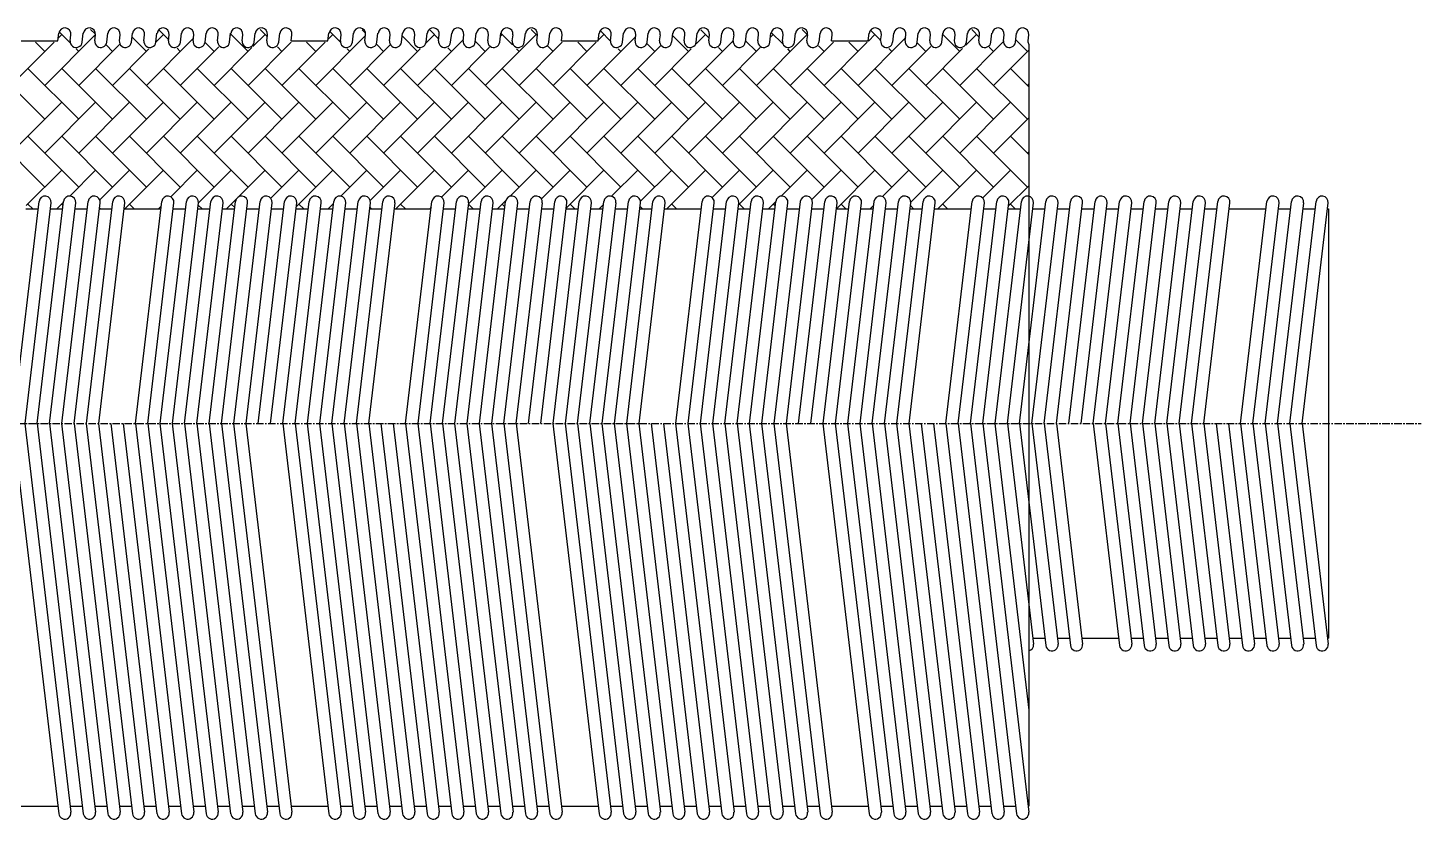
# Model space of a CAD drawing. Extents: x 3 to 1178, y 0 to 266.
# Drawn here: x 945.2 to 1177.8, y 134.2 to 266.2 of the extents above; entities that cross this region are included whole.
import ezdxf

# ---------------------------------------------------------------- set-up
doc = ezdxf.new("R2010")
doc.units = 0
doc.linetypes.add('CENTER', pattern=[2, 1.25, -0.25, 0.25, -0.25])
doc.layers.get('0').update_dxf_attribs({"linetype": 'CONTINUOUS'})
doc.layers.add('CENTER', color=1, linetype='CENTER')

# ---------------------------------------------------------------- blocks, each defined once
blk = doc.blocks.new('*X8')
at = {"color": 0, "linetype": 'CONTINUOUS'}
for p, q in [((952.23, 263.72), (950.46, 265.49)), ((956.44, 265.16), (955.65, 265.96)), ((968.69, 264.23), (967.14, 265.78)), ((981.94, 262.3), (979.04, 265.19)), ((985.15, 264.74), (983.93, 265.96)), ((997.34, 263.86), (995.63, 265.58)), ((1001.46, 265.4), (1000.98, 265.88)), ((1013.8, 264.37), (1012.33, 265.84)), ((1026.08, 263.4), (1024.18, 265.31)), ((1030.26, 264.88), (1029.17, 265.98)), ((1042.46, 264), (1040.8, 265.66)), ((1058.92, 264.51), (1057.53, 265.9)), ((1071.14, 263.6), (1069.32, 265.42)), ((1075.36, 265.04), (1074.42, 265.98)), ((1087.57, 264.14), (1085.98, 265.74)), ((1104.03, 264.65), (1102.75, 265.94)), ((949.54, 263.84), (942.34, 256.64)), ((948, 262.3), (946.45, 263.84)), ((956.45, 265.1), (948, 256.64)), ((950.82, 265.12), (950.26, 264.56)), ((960.47, 263.45), (953.65, 256.64)), ((959.31, 262.3), (958.27, 263.33)), ((964.97, 262.3), (962.57, 264.69)), ((972.82, 264.49), (964.97, 256.64)), ((967.79, 265.12), (966.58, 263.91)), ((977.06, 263.08), (970.62, 256.64)), ((976.28, 262.3), (974.77, 263.81)), ((982.57, 262.93), (976.28, 256.64)), ((979.11, 265.12), (979.02, 265.03)), ((989.14, 263.84), (981.94, 256.64)), ((984.76, 265.12), (982.74, 263.1)), ((987.59, 262.3), (986.82, 263.07)), ((994.79, 263.84), (987.59, 256.64)), ((993.25, 262.3), (991.71, 263.84)), ((1001.56, 264.95), (993.25, 256.64)), ((996.08, 265.12), (995.34, 264.38)), ((1005.61, 263.34), (998.91, 256.64)), ((1004.56, 262.3), (1003.41, 263.45)), ((1010.22, 262.3), (1007.69, 264.83)), ((1017.89, 264.31), (1010.22, 256.64)), ((1013.05, 265.12), (1011.66, 263.74)), ((1015.88, 262.3), (1015.3, 262.88)), ((1022.24, 263), (1015.88, 256.64)), ((1021.53, 262.3), (1019.89, 263.94)), ((1030.02, 265.12), (1021.53, 256.64)), ((1024.36, 265.12), (1024.09, 264.86)), ((1034.39, 263.84), (1027.19, 256.64)), ((1032.85, 262.3), (1031.98, 263.16)), ((1040.05, 263.84), (1032.85, 256.64)), ((1038.51, 262.3), (1036.96, 263.84)), ((1046.65, 264.78), (1038.51, 256.64)), ((1041.33, 265.12), (1040.42, 264.21)), ((1050.76, 263.23), (1044.16, 256.64)), ((1049.82, 262.3), (1048.54, 263.57)), ((1055.48, 262.3), (1052.81, 264.96)), ((1062.97, 264.14), (1055.48, 256.64)), ((1058.3, 265.12), (1056.74, 263.56)), ((1061.13, 262.3), (1060.49, 262.94)), ((1067.42, 262.93), (1061.13, 256.64)), ((1066.79, 262.3), (1065, 264.08)), ((1075.27, 265.12), (1066.79, 256.64)), ((1069.62, 265.12), (1069.17, 264.68)), ((1079.65, 263.84), (1072.45, 256.64)), ((1078.1, 262.3), (1077.14, 263.26)), ((1085.3, 263.84), (1078.1, 256.64)), ((1083.76, 262.3), (1082.22, 263.84)), ((1091.73, 264.61), (1083.76, 256.64)), ((1086.59, 265.12), (1085.5, 264.03)), ((1095.92, 263.14), (1089.42, 256.64)), ((1095.07, 262.3), (1093.66, 263.71)), ((1100.73, 262.3), (1097.92, 265.1)), ((1108.05, 263.96), (1100.73, 256.64)), ((1103.56, 265.12), (1101.78, 263.35)), ((1106.39, 262.3), (1105.67, 263.02)), ((1112.04, 262.3), (1110.12, 264.22)), ((953.65, 262.3), (953.24, 262.71)), ((965.39, 262.72), (959.31, 256.64)), ((970.62, 262.3), (970.1, 262.82)), ((998.91, 262.3), (998.48, 262.72)), ((1010.64, 262.71), (1004.56, 256.64)), ((1027.19, 262.3), (1026.73, 262.76)), ((1044.16, 262.3), (1043.71, 262.75)), ((1055.9, 262.72), (1049.82, 256.64)), ((1072.45, 262.3), (1072.02, 262.72)), ((1089.42, 262.3), (1088.93, 262.79)), ((1101.22, 262.78), (1095.07, 256.64)), ((1112.28, 262.53), (1106.39, 256.64)), ((948, 250.98), (939.51, 259.47)), ((953.65, 250.98), (945.17, 259.47)), ((959.31, 250.98), (950.82, 259.47)), ((964.97, 250.98), (956.48, 259.47)), ((970.62, 250.98), (962.14, 259.47)), ((976.28, 250.98), (967.79, 259.47)), ((981.94, 250.98), (973.45, 259.47)), ((987.59, 250.98), (979.11, 259.47)), ((993.25, 250.98), (984.76, 259.47)), ((998.91, 250.98), (990.42, 259.47)), ((1004.56, 250.98), (996.08, 259.47)), ((1010.22, 250.98), (1001.74, 259.47)), ((1015.88, 250.98), (1007.39, 259.47)), ((1021.53, 250.98), (1013.05, 259.47)), ((1027.19, 250.98), (1018.71, 259.47)), ((1032.85, 250.98), (1024.36, 259.47)), ((1038.51, 250.98), (1030.02, 259.47)), ((1044.16, 250.98), (1035.68, 259.47)), ((1049.82, 250.98), (1041.33, 259.47)), ((1055.48, 250.98), (1046.99, 259.47)), ((1061.13, 250.98), (1052.65, 259.47)), ((1066.79, 250.98), (1058.3, 259.47)), ((1072.45, 250.98), (1063.96, 259.47)), ((1078.1, 250.98), (1069.62, 259.47)), ((1083.76, 250.98), (1075.27, 259.47)), ((1089.42, 250.98), (1080.93, 259.47)), ((1095.07, 250.98), (1086.59, 259.47)), ((1100.73, 250.98), (1092.25, 259.47)), ((1106.39, 250.98), (1097.9, 259.47)), ((1112.04, 250.98), (1103.56, 259.47)), ((1112.28, 256.41), (1109.22, 259.47)), ((1112.28, 256.87), (1112.04, 256.64)), ((950.82, 253.81), (942.34, 245.33)), ((956.48, 253.81), (948, 245.33)), ((962.14, 253.81), (953.65, 245.33)), ((967.79, 253.81), (959.31, 245.33)), ((973.45, 253.81), (964.97, 245.33)), ((979.11, 253.81), (970.62, 245.33)), ((984.76, 253.81), (976.28, 245.33)), ((990.42, 253.81), (981.94, 245.33)), ((996.08, 253.81), (987.59, 245.33)), ((1001.74, 253.81), (993.25, 245.33)), ((1007.39, 253.81), (998.91, 245.33)), ((1013.05, 253.81), (1004.56, 245.33)), ((1018.71, 253.81), (1010.22, 245.33)), ((1024.36, 253.81), (1015.88, 245.33)), ((1030.02, 253.81), (1021.53, 245.33)), ((1035.68, 253.81), (1027.19, 245.33)), ((1041.33, 253.81), (1032.85, 245.33)), ((1046.99, 253.81), (1038.51, 245.33)), ((1052.65, 253.81), (1044.16, 245.33)), ((1058.3, 253.81), (1049.82, 245.33)), ((1063.96, 253.81), (1055.48, 245.33)), ((1069.62, 253.81), (1061.13, 245.33)), ((1075.27, 253.81), (1066.79, 245.33)), ((1080.93, 253.81), (1072.45, 245.33)), ((1086.59, 253.81), (1078.1, 245.33)), ((1092.25, 253.81), (1083.76, 245.33)), ((1097.9, 253.81), (1089.42, 245.33)), ((1103.56, 253.81), (1095.07, 245.33)), ((1109.22, 253.81), (1100.73, 245.33)), ((1112.28, 251.22), (1106.39, 245.33)), ((948, 239.67), (939.51, 248.15)), ((953.65, 239.67), (945.17, 248.15)), ((959.31, 239.67), (950.82, 248.15)), ((964.97, 239.67), (956.48, 248.15)), ((970.62, 239.67), (962.14, 248.15)), ((976.28, 239.67), (967.79, 248.15)), ((981.94, 239.67), (973.45, 248.15)), ((987.59, 239.67), (979.11, 248.15)), ((993.25, 239.67), (984.76, 248.15)), ((998.91, 239.67), (990.42, 248.15)), ((1004.56, 239.67), (996.08, 248.15)), ((1010.22, 239.67), (1001.74, 248.15)), ((1015.88, 239.67), (1007.39, 248.15)), ((1021.53, 239.67), (1013.05, 248.15)), ((1027.19, 239.67), (1018.71, 248.15)), ((1032.85, 239.67), (1024.36, 248.15)), ((1038.51, 239.67), (1030.02, 248.15)), ((1044.16, 239.67), (1035.68, 248.15)), ((1049.82, 239.67), (1041.33, 248.15)), ((1055.48, 239.67), (1046.99, 248.15)), ((1061.13, 239.67), (1052.65, 248.15)), ((1066.79, 239.67), (1058.3, 248.15)), ((1072.45, 239.67), (1063.96, 248.15)), ((1078.1, 239.67), (1069.62, 248.15)), ((1083.76, 239.67), (1075.27, 248.15)), ((1089.42, 239.67), (1080.93, 248.15)), ((1095.07, 239.67), (1086.59, 248.15)), ((1100.73, 239.67), (1092.25, 248.15)), ((1106.39, 239.67), (1097.9, 248.15)), ((1112.04, 239.67), (1103.56, 248.15)), ((1112.28, 245.09), (1109.22, 248.15)), ((1112.28, 245.56), (1112.04, 245.33)), ((950.82, 242.5), (944.91, 236.58)), ((956.48, 242.5), (952.16, 238.18)), ((962.14, 242.5), (957.19, 237.55)), ((967.79, 242.5), (961.34, 236.04)), ((973.45, 242.5), (969.02, 238.06)), ((979.11, 242.5), (973.66, 237.05)), ((984.76, 242.5), (980.27, 238.01)), ((990.42, 242.5), (985.73, 237.81)), ((996.08, 242.5), (989.99, 236.41)), ((1001.74, 242.5), (997.41, 238.17)), ((1007.39, 242.5), (1002.33, 237.44)), ((1013.05, 242.5), (1006.59, 236.04)), ((1018.71, 242.5), (1014.21, 238.01)), ((1024.36, 242.5), (1018.74, 236.88)), ((1030.02, 242.5), (1025.66, 238.14)), ((1035.68, 242.5), (1030.9, 237.72)), ((1041.33, 242.5), (1035.07, 236.23)), ((1046.99, 242.5), (1042.63, 238.14)), ((1052.65, 242.5), (1047.46, 237.31)), ((1058.3, 242.5), (1051.85, 236.04)), ((1063.96, 242.5), (1059.4, 237.94)), ((1069.62, 242.5), (1063.82, 236.7)), ((1075.27, 242.5), (1070.95, 238.18)), ((1080.93, 242.5), (1076.06, 237.62)), ((1086.59, 242.5), (1080.15, 236.06)), ((1092.25, 242.5), (1087.85, 238.1)), ((1097.9, 242.5), (1092.57, 237.16)), ((1103.56, 242.5), (1097.1, 236.04)), ((1109.22, 242.5), (1104.58, 237.86)), ((1112.28, 239.9), (1108.9, 236.53)), ((979.99, 237.73), (978.31, 236.04)), ((1024.96, 237.44), (1023.56, 236.04)), ((945.97, 236.04), (945.17, 236.84)), ((951.11, 237.13), (950.02, 236.04)), ((951.05, 236.62), (950.82, 236.84)), ((957.28, 236.04), (957.16, 236.16)), ((962.94, 236.04), (962.14, 236.84)), ((967.43, 236.48), (966.99, 236.04)), ((974.25, 236.04), (973.62, 236.67)), ((979.7, 236.24), (979.11, 236.84)), ((991.22, 236.04), (990.42, 236.84)), ((996.19, 236.95), (995.28, 236.04)), ((996.16, 236.75), (996.08, 236.84)), ((1002.54, 236.04), (1002.28, 236.3)), ((1008.19, 236.04), (1007.39, 236.84)), ((1012.51, 236.3), (1012.25, 236.04)), ((1019.51, 236.04), (1018.74, 236.81)), ((1024.82, 236.38), (1024.36, 236.84)), ((1036.48, 236.04), (1035.68, 236.84)), ((1041.27, 236.77), (1040.53, 236.04)), ((1047.79, 236.04), (1047.39, 236.44)), ((1053.45, 236.04), (1052.65, 236.84)), ((1057.59, 236.13), (1057.5, 236.04)), ((1064.76, 236.04), (1063.96, 236.84)), ((1070.02, 237.25), (1068.82, 236.04)), ((1069.94, 236.52), (1069.62, 236.84)), ((1076.07, 236.04), (1076.05, 236.07)), ((1081.73, 236.04), (1080.93, 236.84)), ((1086.35, 236.6), (1085.79, 236.04)), ((1093.04, 236.04), (1092.51, 236.58)), ((1098.7, 236.04), (1097.9, 236.84)), ((1110.02, 236.04), (1109.22, 236.84))]:
    blk.add_line(p, q, dxfattribs=at)

msp = doc.modelspace()

# ---------------------------------------------------------------- linework, layer by layer
at = {"color": 7, "linetype": 'CONTINUOUS'}
for p, q in [((950.17, 264.09), (950.32, 265.33)), ((954.25, 263.85), (954.42, 265.33)), ((958.35, 263.85), (958.52, 265.33)), ((962.45, 263.85), (962.62, 265.33)), ((966.55, 263.85), (966.72, 265.33)), ((970.65, 263.85), (970.82, 265.33)), ((974.75, 263.85), (974.92, 265.33)), ((978.85, 263.85), (979.02, 265.33)), ((982.95, 263.85), (983.12, 265.33)), ((987.05, 263.85), (987.22, 265.33)), ((995.27, 264.09), (995.42, 265.33)), ((999.35, 263.85), (999.52, 265.33)), ((1003.45, 263.85), (1003.62, 265.33)), ((1007.55, 263.85), (1007.72, 265.33)), ((1011.65, 263.85), (1011.82, 265.33)), ((1015.75, 263.85), (1015.92, 265.33)), ((1019.85, 263.85), (1020.02, 265.33)), ((1023.95, 263.85), (1024.12, 265.33)), ((1028.05, 263.85), (1028.22, 265.33)), ((1032.15, 263.85), (1032.32, 265.33)), ((1040.37, 264.09), (1040.52, 265.33)), ((1044.45, 263.85), (1044.62, 265.33)), ((1048.55, 263.85), (1048.72, 265.33)), ((1052.65, 263.85), (1052.82, 265.33)), ((1056.75, 263.85), (1056.92, 265.33)), ((1060.85, 263.85), (1061.02, 265.33)), ((1064.95, 263.85), (1065.12, 265.33)), ((1069.05, 263.85), (1069.22, 265.33)), ((1073.15, 263.85), (1073.32, 265.33)), ((1077.25, 263.85), (1077.42, 265.33)), ((1085.47, 264.09), (1085.62, 265.33)), ((1089.55, 263.85), (1089.72, 265.33)), ((1093.65, 263.85), (1093.82, 265.33)), ((1097.75, 263.85), (1097.92, 265.33)), ((1101.85, 263.85), (1102.02, 265.33)), ((1105.95, 263.85), (1106.12, 265.33)), ((1110.05, 263.85), (1110.22, 265.33)), ((944.04, 264.09), (950.17, 264.09)), ((952.24, 264.09), (952.36, 265.08)), ((956.34, 264.09), (956.46, 265.08)), ((960.44, 264.09), (960.56, 265.08)), ((964.54, 264.09), (964.66, 265.08)), ((968.64, 264.09), (968.76, 265.08)), ((972.74, 264.09), (972.86, 265.08)), ((976.84, 264.09), (976.96, 265.08)), ((980.94, 264.09), (981.06, 265.08)), ((985.04, 264.09), (985.16, 265.08)), ((989.14, 264.09), (989.26, 265.08)), ((989.14, 264.09), (995.27, 264.09)), ((997.34, 264.09), (997.46, 265.08)), ((1001.44, 264.09), (1001.56, 265.08)), ((1005.54, 264.09), (1005.66, 265.08)), ((1009.64, 264.09), (1009.76, 265.08)), ((1013.74, 264.09), (1013.86, 265.08)), ((1017.84, 264.09), (1017.96, 265.08)), ((1021.94, 264.09), (1022.06, 265.08)), ((1026.04, 264.09), (1026.16, 265.08)), ((1030.14, 264.09), (1030.26, 265.08)), ((1034.24, 264.09), (1034.36, 265.08)), ((1034.24, 264.09), (1040.37, 264.09)), ((1042.44, 264.09), (1042.56, 265.08)), ((1046.54, 264.09), (1046.66, 265.08)), ((1050.64, 264.09), (1050.76, 265.08)), ((1054.74, 264.09), (1054.86, 265.08)), ((1058.84, 264.09), (1058.96, 265.08)), ((1062.94, 264.09), (1063.06, 265.08)), ((1067.04, 264.09), (1067.16, 265.08)), ((1071.14, 264.09), (1071.26, 265.08)), ((1075.24, 264.09), (1075.36, 265.08)), ((1079.34, 264.09), (1079.46, 265.08)), ((1079.34, 264.09), (1085.47, 264.09)), ((1087.54, 264.09), (1087.66, 265.08)), ((1091.64, 264.09), (1091.76, 265.08)), ((1095.74, 264.09), (1095.86, 265.08)), ((1099.84, 264.09), (1099.96, 265.08)), ((1103.94, 264.09), (1104.06, 265.08)), ((1108.04, 264.09), (1108.16, 265.08)), ((1112.14, 264.09), (1112.26, 265.08)), ((1112.28, 263.45), (1112.28, 136.37)), ((942.64, 200.23), (947.03, 237.28)), ((946.74, 200.23), (951.13, 237.28)), ((950.84, 200.23), (955.23, 237.28)), ((954.94, 200.23), (959.33, 237.28)), ((963.14, 200.23), (967.53, 237.28)), ((967.24, 200.23), (971.63, 237.28)), ((971.34, 200.23), (975.73, 237.28)), ((975.44, 200.23), (979.83, 237.28)), ((979.54, 200.23), (983.93, 237.28)), ((983.64, 200.23), (988.03, 237.28)), ((987.74, 200.23), (992.13, 237.28)), ((991.84, 200.23), (996.23, 237.28)), ((995.94, 200.23), (1000.33, 237.28)), ((1000.04, 200.23), (1004.43, 237.28)), ((1008.24, 200.23), (1012.63, 237.28)), ((1012.34, 200.23), (1016.73, 237.28)), ((1016.44, 200.23), (1020.83, 237.28)), ((1020.54, 200.23), (1024.93, 237.28)), ((1024.64, 200.23), (1029.03, 237.28)), ((1028.74, 200.23), (1033.13, 237.28)), ((1032.84, 200.23), (1037.23, 237.28)), ((1036.94, 200.23), (1041.33, 237.28)), ((1041.04, 200.23), (1045.43, 237.28)), ((1045.14, 200.23), (1049.53, 237.28)), ((1053.34, 200.23), (1057.73, 237.28)), ((1057.44, 200.23), (1061.83, 237.28)), ((1061.54, 200.23), (1065.93, 237.28)), ((1065.64, 200.23), (1070.03, 237.28)), ((1069.74, 200.23), (1074.13, 237.28)), ((1073.84, 200.23), (1078.23, 237.28)), ((1077.94, 200.23), (1082.33, 237.28)), ((1082.04, 200.23), (1086.43, 237.28)), ((1086.14, 200.23), (1090.53, 237.28)), ((1090.24, 200.23), (1094.63, 237.28)), ((1098.44, 200.23), (1102.83, 237.28)), ((1102.54, 200.23), (1106.93, 237.28)), ((1106.64, 200.23), (1111.03, 237.28)), ((1110.74, 200.23), (1115.13, 237.28)), ((1114.84, 200.23), (1119.23, 237.28)), ((1118.94, 200.23), (1123.33, 237.28)), ((1123.04, 200.23), (1127.43, 237.28)), ((1127.14, 200.23), (1131.53, 237.28)), ((1131.24, 200.23), (1135.63, 237.28)), ((1135.34, 200.23), (1139.73, 237.28)), ((1139.44, 200.23), (1143.83, 237.28)), ((1147.64, 200.23), (1152.03, 237.28)), ((1151.74, 200.23), (1156.13, 237.28)), ((1155.84, 200.23), (1160.23, 237.28)), ((944.7, 200.23), (949.06, 237.03)), ((944.84, 236.04), (946.88, 236.04)), ((948.8, 200.23), (953.16, 237.03)), ((948.94, 236.04), (950.98, 236.04)), ((952.9, 200.23), (957.26, 237.03)), ((953.04, 236.04), (955.08, 236.04)), ((957, 200.23), (961.36, 237.03)), ((957.14, 236.04), (959.18, 236.04)), ((961.24, 236.04), (967.38, 236.04)), ((965.2, 200.23), (969.56, 237.03)), ((969.3, 200.23), (973.66, 237.03)), ((969.44, 236.04), (971.48, 236.04)), ((973.4, 200.23), (977.76, 237.03)), ((973.54, 236.04), (975.58, 236.04)), ((977.5, 200.23), (981.86, 237.03)), ((977.64, 236.04), (979.68, 236.04)), ((981.6, 200.23), (985.96, 237.03)), ((981.74, 236.04), (983.78, 236.04)), ((985.7, 200.23), (990.06, 237.03)), ((985.84, 236.04), (987.88, 236.04)), ((989.8, 200.23), (994.16, 237.03)), ((989.94, 236.04), (991.98, 236.04)), ((993.9, 200.23), (998.26, 237.03)), ((994.04, 236.04), (996.08, 236.04)), ((998, 200.23), (1002.36, 237.03)), ((998.14, 236.04), (1000.18, 236.04)), ((1002.1, 200.23), (1006.46, 237.03)), ((1002.24, 236.04), (1004.28, 236.04)), ((1006.34, 236.04), (1012.48, 236.04)), ((1010.3, 200.23), (1014.66, 237.03)), ((1014.4, 200.23), (1018.76, 237.03)), ((1014.54, 236.04), (1016.58, 236.04)), ((1018.5, 200.23), (1022.86, 237.03)), ((1018.64, 236.04), (1020.68, 236.04)), ((1022.6, 200.23), (1026.96, 237.03)), ((1022.74, 236.04), (1024.78, 236.04)), ((1026.7, 200.23), (1031.06, 237.03)), ((1026.84, 236.04), (1028.88, 236.04)), ((1030.8, 200.23), (1035.16, 237.03)), ((1030.94, 236.04), (1032.98, 236.04)), ((1034.9, 200.23), (1039.26, 237.03)), ((1035.04, 236.04), (1037.08, 236.04)), ((1039, 200.23), (1043.36, 237.03)), ((1039.14, 236.04), (1041.18, 236.04)), ((1043.1, 200.23), (1047.46, 237.03)), ((1043.24, 236.04), (1045.28, 236.04)), ((1047.2, 200.23), (1051.56, 237.03)), ((1047.34, 236.04), (1049.38, 236.04)), ((1051.44, 236.04), (1057.58, 236.04)), ((1055.4, 200.23), (1059.76, 237.03)), ((1059.5, 200.23), (1063.86, 237.03)), ((1059.64, 236.04), (1061.68, 236.04)), ((1063.6, 200.23), (1067.96, 237.03)), ((1063.74, 236.04), (1065.78, 236.04)), ((1067.7, 200.23), (1072.06, 237.03)), ((1067.84, 236.04), (1069.88, 236.04)), ((1071.8, 200.23), (1076.16, 237.03)), ((1071.94, 236.04), (1073.98, 236.04)), ((1075.9, 200.23), (1080.26, 237.03)), ((1076.04, 236.04), (1078.08, 236.04)), ((1080, 200.23), (1084.36, 237.03)), ((1080.14, 236.04), (1082.18, 236.04)), ((1084.1, 200.23), (1088.46, 237.03)), ((1084.24, 236.04), (1086.28, 236.04)), ((1088.2, 200.23), (1092.56, 237.03)), ((1088.34, 236.04), (1090.38, 236.04)), ((1092.3, 200.23), (1096.66, 237.03)), ((1092.44, 236.04), (1094.48, 236.04)), ((1096.54, 236.04), (1102.68, 236.04)), ((1100.5, 200.23), (1104.86, 237.03)), ((1104.6, 200.23), (1108.96, 237.03)), ((1104.74, 236.04), (1106.78, 236.04)), ((1108.7, 200.23), (1113.06, 237.03)), ((1108.84, 236.04), (1110.88, 236.04)), ((1112.8, 200.23), (1117.16, 237.03)), ((1112.94, 236.04), (1114.98, 236.04)), ((1116.9, 200.23), (1121.26, 237.03)), ((1117.04, 236.04), (1119.08, 236.04)), ((1121, 200.23), (1125.36, 237.03)), ((1121.14, 236.04), (1123.18, 236.04)), ((1125.1, 200.23), (1129.46, 237.03)), ((1125.24, 236.04), (1127.28, 236.04)), ((1129.2, 200.23), (1133.56, 237.03)), ((1129.34, 236.04), (1131.38, 236.04)), ((1133.3, 200.23), (1137.66, 237.03)), ((1133.44, 236.04), (1135.48, 236.04)), ((1137.4, 200.23), (1141.76, 237.03)), ((1137.54, 236.04), (1139.58, 236.04)), ((1141.5, 200.23), (1145.86, 237.03)), ((1141.64, 236.04), (1143.68, 236.04)), ((1145.74, 236.04), (1151.88, 236.04)), ((1149.7, 200.23), (1154.06, 237.03)), ((1153.8, 200.23), (1158.16, 237.03)), ((1153.94, 236.04), (1155.98, 236.04)), ((1157.9, 200.23), (1162.26, 237.03)), ((1158.04, 236.04), (1160.08, 236.04)), ((1162.14, 236.04), (1162.28, 236.04)), ((1162.28, 236.04), (1162.28, 164.42)), ((942.61, 200.23), (950.32, 135.13)), ((944.67, 200.23), (952.36, 135.38)), ((946.71, 200.23), (954.42, 135.13)), ((948.77, 200.23), (956.46, 135.38)), ((950.81, 200.23), (958.52, 135.13)), ((952.87, 200.23), (960.56, 135.38)), ((954.91, 200.23), (962.62, 135.13)), ((956.97, 200.23), (964.66, 135.38)), ((959.01, 200.23), (966.72, 135.13)), ((961.07, 200.23), (968.76, 135.38)), ((963.11, 200.23), (970.82, 135.13)), ((965.17, 200.23), (972.86, 135.38)), ((967.21, 200.23), (974.92, 135.13)), ((969.27, 200.23), (976.96, 135.38)), ((971.31, 200.23), (979.02, 135.13)), ((973.37, 200.23), (981.06, 135.38)), ((975.41, 200.23), (983.12, 135.13)), ((977.47, 200.23), (985.16, 135.38)), ((979.51, 200.23), (987.22, 135.13)), ((981.57, 200.23), (989.26, 135.38)), ((987.71, 200.23), (995.42, 135.13)), ((989.77, 200.23), (997.46, 135.38)), ((991.81, 200.23), (999.52, 135.13)), ((993.87, 200.23), (1001.56, 135.38)), ((995.91, 200.23), (1003.62, 135.13)), ((997.97, 200.23), (1005.66, 135.38)), ((1000.01, 200.23), (1007.72, 135.13)), ((1002.07, 200.23), (1009.76, 135.38)), ((1004.11, 200.23), (1011.82, 135.13)), ((1006.17, 200.23), (1013.86, 135.38)), ((1008.21, 200.23), (1015.92, 135.13)), ((1010.27, 200.23), (1017.96, 135.38)), ((1012.31, 200.23), (1020.02, 135.13)), ((1014.37, 200.23), (1022.06, 135.38)), ((1016.41, 200.23), (1024.12, 135.13)), ((1018.47, 200.23), (1026.16, 135.38)), ((1020.51, 200.23), (1028.22, 135.13)), ((1022.57, 200.23), (1030.26, 135.38)), ((1024.61, 200.23), (1032.32, 135.13)), ((1026.67, 200.23), (1034.36, 135.38)), ((1032.81, 200.23), (1040.52, 135.13)), ((1034.87, 200.23), (1042.56, 135.38)), ((1036.91, 200.23), (1044.62, 135.13)), ((1038.97, 200.23), (1046.66, 135.38)), ((1041.01, 200.23), (1048.72, 135.13)), ((1043.07, 200.23), (1050.76, 135.38)), ((1045.11, 200.23), (1052.82, 135.13)), ((1047.17, 200.23), (1054.86, 135.38)), ((1049.21, 200.23), (1056.92, 135.13)), ((1051.27, 200.23), (1058.96, 135.38)), ((1053.31, 200.23), (1061.02, 135.13)), ((1055.37, 200.23), (1063.06, 135.38)), ((1057.41, 200.23), (1065.12, 135.13)), ((1059.47, 200.23), (1067.16, 135.38)), ((1061.51, 200.23), (1069.22, 135.13)), ((1063.57, 200.23), (1071.26, 135.38)), ((1065.61, 200.23), (1073.32, 135.13)), ((1067.67, 200.23), (1075.36, 135.38)), ((1069.71, 200.23), (1077.42, 135.13)), ((1071.77, 200.23), (1079.46, 135.38)), ((1077.91, 200.23), (1085.62, 135.13)), ((1079.97, 200.23), (1087.66, 135.38)), ((1082.01, 200.23), (1089.72, 135.13)), ((1084.07, 200.23), (1091.76, 135.38)), ((1086.11, 200.23), (1093.82, 135.13)), ((1088.17, 200.23), (1095.86, 135.38)), ((1090.21, 200.23), (1097.92, 135.13)), ((1092.27, 200.23), (1099.96, 135.38)), ((1094.31, 200.23), (1102.02, 135.13)), ((1096.37, 200.23), (1104.06, 135.38)), ((1098.41, 200.23), (1106.12, 135.13)), ((1100.47, 200.23), (1108.16, 135.38)), ((1102.51, 200.23), (1110.22, 135.13)), ((1104.57, 200.23), (1112.26, 135.38)), ((1106.61, 200.23), (1112.28, 152.38)), ((1108.7, 200.23), (1113.06, 163.43)), ((1110.74, 200.23), (1115.13, 163.18)), ((1112.8, 200.23), (1117.16, 163.43)), ((1114.84, 200.23), (1119.23, 163.18)), ((1116.9, 200.23), (1121.26, 163.43)), ((1123.04, 200.23), (1127.43, 163.18)), ((1125.1, 200.23), (1129.46, 163.43)), ((1127.14, 200.23), (1131.53, 163.18)), ((1129.2, 200.23), (1133.56, 163.43)), ((1131.24, 200.23), (1135.63, 163.18)), ((1133.3, 200.23), (1137.66, 163.43)), ((1135.34, 200.23), (1139.73, 163.18)), ((1137.4, 200.23), (1141.76, 163.43)), ((1139.44, 200.23), (1143.83, 163.18)), ((1141.5, 200.23), (1145.86, 163.43)), ((1143.54, 200.23), (1147.93, 163.18)), ((1145.6, 200.23), (1149.96, 163.43)), ((1147.64, 200.23), (1152.03, 163.18)), ((1149.7, 200.23), (1154.06, 163.43)), ((1151.74, 200.23), (1156.13, 163.18)), ((1153.8, 200.23), (1158.16, 163.43)), ((1155.84, 200.23), (1160.23, 163.18)), ((1157.9, 200.23), (1162.26, 163.43)), ((1112.94, 164.42), (1114.98, 164.42)), ((1117.04, 164.42), (1119.08, 164.42)), ((1121.14, 164.42), (1127.28, 164.42)), ((1129.34, 164.42), (1131.38, 164.42)), ((1133.44, 164.42), (1135.48, 164.42)), ((1137.54, 164.42), (1139.58, 164.42)), ((1141.64, 164.42), (1143.68, 164.42)), ((1145.74, 164.42), (1147.78, 164.42)), ((1149.84, 164.42), (1151.88, 164.42)), ((1153.94, 164.42), (1155.98, 164.42)), ((1158.04, 164.42), (1160.08, 164.42)), ((1162.14, 164.42), (1162.28, 164.42)), ((944.04, 136.37), (950.17, 136.37)), ((952.24, 136.37), (954.27, 136.37)), ((956.34, 136.37), (958.37, 136.37)), ((960.44, 136.37), (962.47, 136.37)), ((964.54, 136.37), (966.57, 136.37)), ((968.64, 136.37), (970.67, 136.37)), ((972.74, 136.37), (974.77, 136.37)), ((976.84, 136.37), (978.87, 136.37)), ((980.94, 136.37), (982.97, 136.37)), ((985.04, 136.37), (987.07, 136.37)), ((989.14, 136.37), (995.27, 136.37)), ((997.34, 136.37), (999.37, 136.37)), ((1001.44, 136.37), (1003.47, 136.37)), ((1005.54, 136.37), (1007.57, 136.37)), ((1009.64, 136.37), (1011.67, 136.37)), ((1013.74, 136.37), (1015.77, 136.37)), ((1017.84, 136.37), (1019.87, 136.37)), ((1021.94, 136.37), (1023.97, 136.37)), ((1026.04, 136.37), (1028.07, 136.37)), ((1030.14, 136.37), (1032.17, 136.37)), ((1034.24, 136.37), (1040.37, 136.37)), ((1042.44, 136.37), (1044.47, 136.37)), ((1046.54, 136.37), (1048.57, 136.37)), ((1050.64, 136.37), (1052.67, 136.37)), ((1054.74, 136.37), (1056.77, 136.37)), ((1058.84, 136.37), (1060.87, 136.37)), ((1062.94, 136.37), (1064.97, 136.37)), ((1067.04, 136.37), (1069.07, 136.37)), ((1071.14, 136.37), (1073.17, 136.37)), ((1075.24, 136.37), (1077.27, 136.37)), ((1079.34, 136.37), (1085.47, 136.37)), ((1087.54, 136.37), (1089.57, 136.37)), ((1091.64, 136.37), (1093.67, 136.37)), ((1095.74, 136.37), (1097.77, 136.37)), ((1099.84, 136.37), (1101.87, 136.37)), ((1103.94, 136.37), (1105.97, 136.37)), ((1108.04, 136.37), (1110.07, 136.37)), ((1112.14, 136.37), (1112.28, 136.37))]:
    msp.add_line(p, q, dxfattribs=at)
for centre, radius, start, end in [((951.34, 265.2), 1.02, 353.2425, 173.2425), ((955.44, 265.2), 1.02, 353.2425, 173.2425), ((959.54, 265.2), 1.02, 353.2425, 173.2425), ((963.64, 265.2), 1.02, 353.2425, 173.2425), ((967.74, 265.2), 1.02, 353.2425, 173.2425), ((971.84, 265.2), 1.02, 353.2425, 173.2425), ((975.94, 265.2), 1.02, 353.2425, 173.2425), ((980.04, 265.2), 1.02, 353.2425, 173.2425), ((984.14, 265.2), 1.02, 353.2425, 173.2425), ((988.24, 265.2), 1.02, 353.2425, 173.2425), ((996.44, 265.2), 1.02, 353.2425, 173.2425), ((1000.54, 265.2), 1.02, 353.2425, 173.2425), ((1004.64, 265.2), 1.02, 353.2425, 173.2425), ((1008.74, 265.2), 1.02, 353.2425, 173.2425), ((1012.84, 265.2), 1.02, 353.2425, 173.2425), ((1016.94, 265.2), 1.02, 353.2425, 173.2425), ((1021.04, 265.2), 1.02, 353.2425, 173.2425), ((1025.14, 265.2), 1.02, 353.2425, 173.2425), ((1029.24, 265.2), 1.02, 353.2425, 173.2425), ((1033.34, 265.2), 1.02, 353.2425, 173.2425), ((1041.54, 265.2), 1.02, 353.2425, 173.2425), ((1045.64, 265.2), 1.02, 353.2425, 173.2425), ((1049.74, 265.2), 1.02, 353.2425, 173.2425), ((1053.84, 265.2), 1.02, 353.2425, 173.2425), ((1057.94, 265.2), 1.02, 353.2425, 173.2425), ((1062.04, 265.2), 1.02, 353.2425, 173.2425), ((1066.14, 265.2), 1.02, 353.2425, 173.2425), ((1070.24, 265.2), 1.02, 353.2425, 173.2425), ((1074.34, 265.2), 1.02, 353.2425, 173.2425), ((1078.44, 265.2), 1.02, 353.2425, 173.2425), ((1086.64, 265.2), 1.02, 353.2425, 173.2425), ((1090.74, 265.2), 1.02, 353.2425, 173.2425), ((1094.84, 265.2), 1.02, 353.2425, 173.2425), ((1098.94, 265.2), 1.02, 353.2425, 173.2425), ((1103.04, 265.2), 1.02, 353.2425, 173.2425), ((1107.14, 265.2), 1.02, 353.2425, 173.2425), ((1111.24, 265.2), 1.02, 353.2425, 173.2425), ((953.24, 263.97), 1.01, 173.2425, 353.2425), ((957.34, 263.97), 1.01, 173.2425, 353.2425), ((961.44, 263.97), 1.01, 173.2425, 353.2425), ((965.54, 263.97), 1.01, 173.2425, 353.2425), ((969.64, 263.97), 1.01, 173.2425, 353.2425), ((973.74, 263.97), 1.01, 173.2425, 353.2425), ((977.84, 263.97), 1.01, 173.2425, 353.2425), ((981.94, 263.97), 1.01, 173.2425, 353.2425), ((986.04, 263.97), 1.01, 173.2425, 353.2425), ((998.34, 263.97), 1.01, 173.2425, 353.2425), ((1002.44, 263.97), 1.01, 173.2425, 353.2425), ((1006.54, 263.97), 1.01, 173.2425, 353.2425), ((1010.64, 263.97), 1.01, 173.2425, 353.2425), ((1014.74, 263.97), 1.01, 173.2425, 353.2425), ((1018.84, 263.97), 1.01, 173.2425, 353.2425), ((1022.94, 263.97), 1.01, 173.2425, 353.2425), ((1027.04, 263.97), 1.01, 173.2425, 353.2425), ((1031.14, 263.97), 1.01, 173.2425, 353.2425), ((1043.44, 263.97), 1.01, 173.2425, 353.2425), ((1047.54, 263.97), 1.01, 173.2425, 353.2425), ((1051.64, 263.97), 1.01, 173.2425, 353.2425), ((1055.74, 263.97), 1.01, 173.2425, 353.2425), ((1059.84, 263.97), 1.01, 173.2425, 353.2425), ((1063.94, 263.97), 1.01, 173.2425, 353.2425), ((1068.04, 263.97), 1.01, 173.2425, 353.2425), ((1072.14, 263.97), 1.01, 173.2425, 353.2425), ((1076.24, 263.97), 1.01, 173.2425, 353.2425), ((1088.54, 263.97), 1.01, 173.2425, 353.2425), ((1092.64, 263.97), 1.01, 173.2425, 353.2425), ((1096.74, 263.97), 1.01, 173.2425, 353.2425), ((1100.84, 263.97), 1.01, 173.2425, 353.2425), ((1104.94, 263.97), 1.01, 173.2425, 353.2425), ((1109.04, 263.97), 1.01, 173.2425, 353.2425), ((1113.14, 263.97), 1.01, 173.2425, 211.1656), ((948.04, 237.15), 1.02, 353.2425, 173.2425), ((952.14, 237.15), 1.02, 353.2425, 173.2425), ((956.24, 237.15), 1.02, 353.2425, 173.2425), ((960.34, 237.15), 1.02, 353.2425, 173.2425), ((968.54, 237.15), 1.02, 353.2425, 173.2425), ((972.64, 237.15), 1.02, 353.2425, 173.2425), ((976.74, 237.15), 1.02, 353.2425, 173.2425), ((980.84, 237.15), 1.02, 353.2425, 173.2425), ((984.94, 237.15), 1.02, 353.2425, 173.2425), ((989.04, 237.15), 1.02, 353.2425, 173.2425), ((993.14, 237.15), 1.02, 353.2425, 173.2425), ((997.24, 237.15), 1.02, 353.2425, 173.2425), ((1001.34, 237.15), 1.02, 353.2425, 173.2425), ((1005.44, 237.15), 1.02, 353.2425, 173.2425), ((1013.64, 237.15), 1.02, 353.2425, 173.2425), ((1017.74, 237.15), 1.02, 353.2425, 173.2425), ((1021.84, 237.15), 1.02, 353.2425, 173.2425), ((1025.94, 237.15), 1.02, 353.2425, 173.2425), ((1030.04, 237.15), 1.02, 353.2425, 173.2425), ((1034.14, 237.15), 1.02, 353.2425, 173.2425), ((1038.24, 237.15), 1.02, 353.2425, 173.2425), ((1042.34, 237.15), 1.02, 353.2425, 173.2425), ((1046.44, 237.15), 1.02, 353.2425, 173.2425), ((1050.54, 237.15), 1.02, 353.2425, 173.2425), ((1058.74, 237.15), 1.02, 353.2425, 173.2425), ((1062.84, 237.15), 1.02, 353.2425, 173.2425), ((1066.94, 237.15), 1.02, 353.2425, 173.2425), ((1071.04, 237.15), 1.02, 353.2425, 173.2425), ((1075.14, 237.15), 1.02, 353.2425, 173.2425), ((1079.24, 237.15), 1.02, 353.2425, 173.2425), ((1083.34, 237.15), 1.02, 353.2425, 173.2425), ((1087.44, 237.15), 1.02, 353.2425, 173.2425), ((1091.54, 237.15), 1.02, 353.2425, 173.2425), ((1095.64, 237.15), 1.02, 353.2425, 173.2425), ((1103.84, 237.15), 1.02, 353.2425, 173.2425), ((1107.94, 237.15), 1.02, 353.2425, 173.2425), ((1112.04, 237.15), 1.02, 353.2425, 173.2425), ((1116.14, 237.15), 1.02, 353.2425, 173.2425), ((1120.24, 237.15), 1.02, 353.2425, 173.2425), ((1124.34, 237.15), 1.02, 353.2425, 173.2425), ((1128.44, 237.15), 1.02, 353.2425, 173.2425), ((1132.54, 237.15), 1.02, 353.2425, 173.2425), ((1136.64, 237.15), 1.02, 353.2425, 173.2425), ((1140.74, 237.15), 1.02, 353.2425, 173.2425), ((1144.84, 237.15), 1.02, 353.2425, 173.2425), ((1153.04, 237.15), 1.02, 353.2425, 173.2425), ((1157.14, 237.15), 1.02, 353.2425, 173.2425), ((1161.24, 237.15), 1.02, 353.2425, 173.2425), ((1112.04, 163.3), 1.02, 283.1455, 6.7575), ((1116.14, 163.3), 1.02, 186.7575, 6.7575), ((1120.24, 163.3), 1.02, 186.7575, 6.7575), ((1128.44, 163.3), 1.02, 186.7575, 6.7575), ((1132.54, 163.3), 1.02, 186.7575, 6.7575), ((1136.64, 163.3), 1.02, 186.7575, 6.7575), ((1140.74, 163.3), 1.02, 186.7575, 6.7575), ((1144.84, 163.3), 1.02, 186.7575, 6.7575), ((1148.94, 163.3), 1.02, 186.7575, 6.7575), ((1153.04, 163.3), 1.02, 186.7575, 6.7575), ((1157.14, 163.3), 1.02, 186.7575, 6.7575), ((1161.24, 163.3), 1.02, 186.7575, 6.7575), ((951.34, 135.25), 1.02, 186.7575, 6.7575), ((955.44, 135.25), 1.02, 186.7575, 6.7575), ((959.54, 135.25), 1.02, 186.7575, 6.7575), ((963.64, 135.25), 1.02, 186.7575, 6.7575), ((967.74, 135.25), 1.02, 186.7575, 6.7575), ((971.84, 135.25), 1.02, 186.7575, 6.7575), ((975.94, 135.25), 1.02, 186.7575, 6.7575), ((980.04, 135.25), 1.02, 186.7575, 6.7575), ((984.14, 135.25), 1.02, 186.7575, 6.7575), ((988.24, 135.25), 1.02, 186.7575, 6.7575), ((996.44, 135.25), 1.02, 186.7575, 6.7575), ((1000.54, 135.25), 1.02, 186.7575, 6.7575), ((1004.64, 135.25), 1.02, 186.7575, 6.7575), ((1008.74, 135.25), 1.02, 186.7575, 6.7575), ((1012.84, 135.25), 1.02, 186.7575, 6.7575), ((1016.94, 135.25), 1.02, 186.7575, 6.7575), ((1021.04, 135.25), 1.02, 186.7575, 6.7575), ((1025.14, 135.25), 1.02, 186.7575, 6.7575), ((1029.24, 135.25), 1.02, 186.7575, 6.7575), ((1033.34, 135.25), 1.02, 186.7575, 6.7575), ((1041.54, 135.25), 1.02, 186.7575, 6.7575), ((1045.64, 135.25), 1.02, 186.7575, 6.7575), ((1049.74, 135.25), 1.02, 186.7575, 6.7575), ((1053.84, 135.25), 1.02, 186.7575, 6.7575), ((1057.94, 135.25), 1.02, 186.7575, 6.7575), ((1062.04, 135.25), 1.02, 186.7575, 6.7575), ((1066.14, 135.25), 1.02, 186.7575, 6.7575), ((1070.24, 135.25), 1.02, 186.7575, 6.7575), ((1074.34, 135.25), 1.02, 186.7575, 6.7575), ((1078.44, 135.25), 1.02, 186.7575, 6.7575), ((1086.64, 135.25), 1.02, 186.7575, 6.7575), ((1090.74, 135.25), 1.02, 186.7575, 6.7575), ((1094.84, 135.25), 1.02, 186.7575, 6.7575), ((1098.94, 135.25), 1.02, 186.7575, 6.7575), ((1103.04, 135.25), 1.02, 186.7575, 6.7575), ((1107.14, 135.25), 1.02, 186.7575, 6.7575), ((1111.24, 135.25), 1.02, 186.7575, 6.7575)]:
    msp.add_arc(centre, radius, start, end, dxfattribs=at)
at = {"layer": 'CENTER', "color": 1, "linetype": 'CENTER'}
msp.add_line((47.28, 200.23), (1177.77, 200.23), dxfattribs=at)

# ---------------------------------------------------------------- block references
at = {"color": 3, "linetype": 'CONTINUOUS'}
msp.add_blockref('*X8', (0, 0), dxfattribs=at)

doc.saveas('drawing.dxf')
